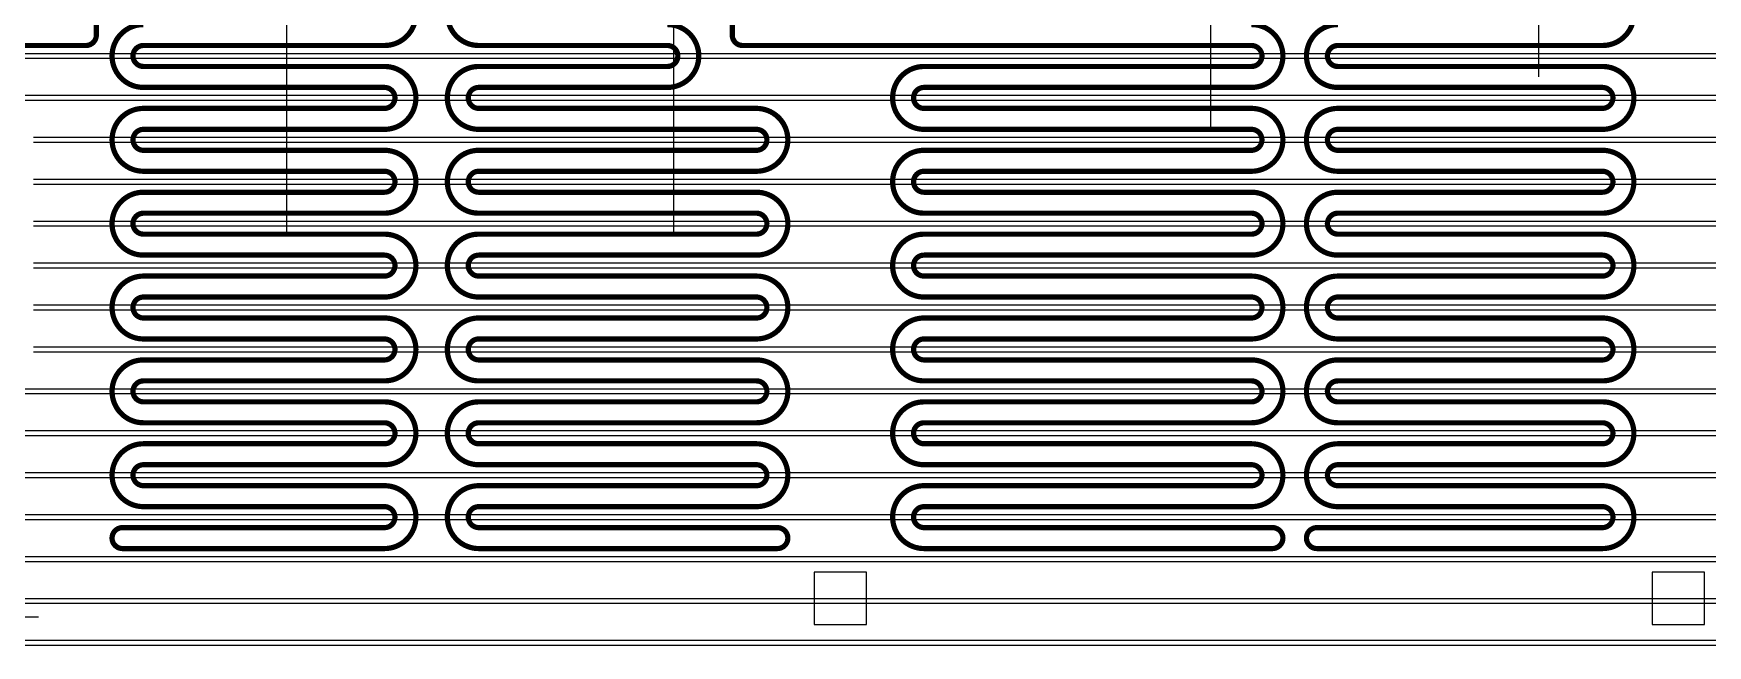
# Model space of a CAD drawing. Extents: x 2430460 to 2514560, y -608375 to -364775.
# Drawn here: x 2459782 to 2475760, y -452893 to -447054 of the extents above; entities that cross this region are included whole.
import ezdxf

# ---------------------------------------------------------------- set-up
doc = ezdxf.new("R2010")
doc.units = 0
doc.header["$LTSCALE"] = 1000
doc.header["$MEASUREMENT"] = 0
for name, color, linetype in [('COLUMN', 9, 'Continuous'), ('PIPE-地暖供', 4, 'Continuous'), ('木龙骨', 23, 'Continuous')]:
    doc.layers.add(name, color=color, linetype=linetype)

# ---------------------------------------------------------------- blocks, each defined once
blk = doc.blocks.new('_FZHK')
blk.add_lwpolyline([(-0.5, -0.5), (0.5, -0.5), (0.5, 0.5), (-0.5, 0.5)], close=True)
blk = doc.blocks.new('A$C5D18424C')
at = {"layer": 'COLUMN', "xscale": 500, "yscale": 500, "zscale": 500}
for p, rotation in [((-16300, 11460), 180), ((-8300, 11460), 90)]:
    blk.add_blockref('_FZHK', p, dxfattribs=dict(at, rotation=rotation))

msp = doc.modelspace()

# ---------------------------------------------------------------- linework, layer by layer
for p, q in [((2462199.9, -448968.3), (2462199.9, -434693.1)), ((2465894, -448968.3), (2465894, -434693.1)), ((2471020.2, -447968.3), (2471020.2, -434693.1)), ((2474148.4, -447468.4), (2474148.4, -434693.1)), ((2459451.4, -452620.1), (2459829.6, -452620.1))]:
    msp.add_line(p, q)
at = {"layer": 'PIPE-地暖供', "const_width": 50}
for points in [[(2466258.9, -444843.3), (2466258.9, -445068.3, -0.4142136), (2466158.9, -445168.3), (2460482, -445168.3, 0.4142136), (2460382, -445268.3), (2460382, -447068.3, -0.4142136), (2460282, -447168.3), (2443682, -447168.3, -0.4142136)], [(2471407, -446968.3, -0.4142136), (2471707, -447268.3, -0.4142136), (2471407, -447568.3), (2468282, -447568.3, 0.4142136), (2468182, -447668.3, 0.4142136), (2468282, -447768.3), (2471407, -447768.3, -0.4142136), (2471707, -448068.3, -0.4142136), (2471407, -448368.3), (2468282, -448368.3, 0.4142136), (2468182, -448468.3, 0.4142136), (2468282, -448568.3), (2471407, -448568.3, -0.4142136), (2471707, -448868.3, -0.4142136), (2471407, -449168.3), (2468282, -449168.3, 0.4142136), (2468182, -449268.3, 0.4142136), (2468282, -449368.3), (2471407, -449368.3, -0.4142136), (2471707, -449668.3, -0.4142136), (2471407, -449968.3), (2468282, -449968.3, 0.4142136), (2468182, -450068.3, 0.4142136), (2468282, -450168.3), (2471407, -450168.3, -0.4142136), (2471707, -450468.3, -0.4142136), (2471407, -450768.3), (2468282, -450768.3, 0.4142136), (2468182, -450868.3, 0.4142136), (2468282, -450968.3), (2471407, -450968.3, -0.4142136), (2471707, -451268.3, -0.4142136), (2471407, -451568.3), (2468282, -451568.3, 0.4142136), (2468182, -451668.3, 0.4142136), (2468282, -451768.3), (2471607, -451768.3, -0.4142136), (2471707, -451868.3), (2471707, -451868.3, -0.4142136), (2471607, -451968.3), (2468282, -451968.3, -0.4142136), (2467982, -451668.3, -0.4142136), (2468282, -451368.3), (2471407, -451368.3, 0.4142136), (2471507, -451268.3, 0.4142136), (2471407, -451168.3), (2468282, -451168.3, -0.4142136), (2467982, -450868.3, -0.4142136), (2468282, -450568.3), (2471407, -450568.3, 0.4142136), (2471507, -450468.3, 0.4142136), (2471407, -450368.3), (2468282, -450368.3, -0.4142136), (2467982, -450068.3, -0.4142136), (2468282, -449768.3), (2471407, -449768.3, 0.4142136), (2471507, -449668.3, 0.4142136), (2471407, -449568.3), (2468282, -449568.3, -0.4142136), (2467982, -449268.3, -0.4142136), (2468282, -448968.3), (2471407, -448968.3, 0.4142136), (2471507, -448868.3, 0.4142136), (2471407, -448768.3), (2468282, -448768.3, -0.4142136), (2467982, -448468.3, -0.4142136), (2468282, -448168.3), (2471407, -448168.3, 0.4142136), (2471507, -448068.3, 0.4142136), (2471407, -447968.3), (2468282, -447968.3, -0.4142136), (2467982, -447668.3, -0.4142136), (2468282, -447368.3), (2471407, -447368.3, 0.4142136), (2471507, -447268.3, 0.4142136), (2471407, -447168.3), (2466551.2, -447168.3, -0.4142136), (2466451.2, -447068.3), (2466451.2, -444843.3)], [(2460832, -446968.3, 0.4142136), (2460532, -447268.3, 0.4142136), (2460832, -447568.3), (2463132, -447568.3, -0.4142136), (2463232, -447668.3, -0.4142136), (2463132, -447768.3), (2460832, -447768.3, 0.4142136), (2460532, -448068.3, 0.4142136), (2460832, -448368.3), (2463132, -448368.3, -0.4142136), (2463232, -448468.3, -0.4142136), (2463132, -448568.3), (2460832, -448568.3, 0.4142136), (2460532, -448868.3, 0.4142136), (2460832, -449168.3), (2463132, -449168.3, -0.4142136), (2463232, -449268.3, -0.4142136), (2463132, -449368.3), (2460832, -449368.3, 0.4142136), (2460532, -449668.3, 0.4142136), (2460832, -449968.3), (2463132, -449968.3, -0.4142136), (2463232, -450068.3, -0.4142136), (2463132, -450168.3), (2460832, -450168.3, 0.4142136), (2460532, -450468.3, 0.4142136), (2460832, -450768.3), (2463132, -450768.3, -0.4142136), (2463232, -450868.3, -0.4142136), (2463132, -450968.3), (2460832, -450968.3, 0.4142136), (2460532, -451268.3, 0.4142136), (2460832, -451568.3), (2463132, -451568.3, -0.4142136), (2463232, -451668.3, -0.4142136), (2463132, -451768.3), (2460632, -451768.3, 0.4142136), (2460532, -451868.3), (2460532, -451868.3, 0.4142136), (2460632, -451968.3), (2463132, -451968.3, 0.4142136), (2463432, -451668.3, 0.4142136), (2463132, -451368.3), (2460832, -451368.3, -0.4142136), (2460732, -451268.3, -0.4142136), (2460832, -451168.3), (2463132, -451168.3, 0.4142136), (2463432, -450868.3, 0.4142136), (2463132, -450568.3), (2460832, -450568.3, -0.4142136), (2460732, -450468.3, -0.4142136), (2460832, -450368.3), (2463132, -450368.3, 0.4142136), (2463432, -450068.3, 0.4142136), (2463132, -449768.3), (2460832, -449768.3, -0.4142136), (2460732, -449668.3, -0.4142136), (2460832, -449568.3), (2463132, -449568.3, 0.4142136), (2463432, -449268.3, 0.4142136), (2463132, -448968.3), (2460832, -448968.3, -0.4142136), (2460732, -448868.3, -0.4142136), (2460832, -448768.3), (2463132, -448768.3, 0.4142136), (2463432, -448468.3, 0.4142136), (2463132, -448168.3), (2460832, -448168.3, -0.4142136), (2460732, -448068.3, -0.4142136), (2460832, -447968.3), (2463132, -447968.3, 0.4142136), (2463432, -447668.3, 0.4142136), (2463132, -447368.3), (2460832, -447368.3, -0.4142136), (2460732, -447268.3, -0.4142136), (2460832, -447168.3), (2463132, -447168.3, 0.4142136), (2463432, -446868.3, 0.4142136)], [(2463732, -446868.3, 0.4142136), (2464032, -447168.3), (2465832, -447168.3, -0.4142136), (2465932, -447268.3, -0.4142136), (2465832, -447368.3), (2464032, -447368.3, 0.4142136), (2463732, -447668.3, 0.4142136), (2464032, -447968.3), (2466682, -447968.3, -0.4142136), (2466782, -448068.3, -0.4142136), (2466682, -448168.3), (2464032, -448168.3, 0.4142136), (2463732, -448468.3, 0.4142136), (2464032, -448768.3), (2466682, -448768.3, -0.4142136), (2466782, -448868.3, -0.4142136), (2466682, -448968.3), (2464032, -448968.3, 0.4142136), (2463732, -449268.3, 0.4142136), (2464032, -449568.3), (2466682, -449568.3, -0.4142136), (2466782, -449668.3, -0.4142136), (2466682, -449768.3), (2464032, -449768.3, 0.4142136), (2463732, -450068.3, 0.4142136), (2464032, -450368.3), (2466682, -450368.3, -0.4142136), (2466782, -450468.3, -0.4142136), (2466682, -450568.3), (2464032, -450568.3, 0.4142136), (2463732, -450868.3, 0.4142136), (2464032, -451168.3), (2466682, -451168.3, -0.4142136), (2466782, -451268.3, -0.4142136), (2466682, -451368.3), (2464032, -451368.3, 0.4142136), (2463732, -451668.3, 0.4142136), (2464032, -451968.3), (2466882, -451968.3, 0.4142136), (2466982, -451868.3), (2466982, -451868.3, 0.4142136), (2466882, -451768.3), (2464032, -451768.3, -0.4142136), (2463932, -451668.3, -0.4142136), (2464032, -451568.3), (2466682, -451568.3, 0.4142136), (2466982, -451268.3, 0.4142136), (2466682, -450968.3), (2464032, -450968.3, -0.4142136), (2463932, -450868.3, -0.4142136), (2464032, -450768.3), (2466682, -450768.3, 0.4142136), (2466982, -450468.3, 0.4142136), (2466682, -450168.3), (2464032, -450168.3, -0.4142136), (2463932, -450068.3, -0.4142136), (2464032, -449968.3), (2466682, -449968.3, 0.4142136), (2466982, -449668.3, 0.4142136), (2466682, -449368.3), (2464032, -449368.3, -0.4142136), (2463932, -449268.3, -0.4142136), (2464032, -449168.3), (2466682, -449168.3, 0.4142136), (2466982, -448868.3, 0.4142136), (2466682, -448568.3), (2464032, -448568.3, -0.4142136), (2463932, -448468.3, -0.4142136), (2464032, -448368.3), (2466682, -448368.3, 0.4142136), (2466982, -448068.3, 0.4142136), (2466682, -447768.3), (2464032, -447768.3, -0.4142136), (2463932, -447668.3, -0.4142136), (2464032, -447568.3), (2465832, -447568.3, 0.4142136), (2466132, -447268.3, 0.4142136), (2465832, -446968.3)], [(2475057, -446868.3, -0.4142136), (2474757, -447168.3), (2472232, -447168.3, 0.4142136), (2472132, -447268.3, 0.4142136), (2472232, -447368.3), (2474757, -447368.3, -0.4142136), (2475057, -447668.3, -0.4142136), (2474757, -447968.3), (2472232, -447968.3, 0.4142136), (2472132, -448068.3, 0.4142136), (2472232, -448168.3), (2474757, -448168.3, -0.4142136), (2475057, -448468.3, -0.4142136), (2474757, -448768.3), (2472232, -448768.3, 0.4142136), (2472132, -448868.3, 0.4142136), (2472232, -448968.3), (2474757, -448968.3, -0.4142136), (2475057, -449268.3, -0.4142136), (2474757, -449568.3), (2472232, -449568.3, 0.4142136), (2472132, -449668.3, 0.4142136), (2472232, -449768.3), (2474757, -449768.3, -0.4142136), (2475057, -450068.3, -0.4142136), (2474757, -450368.3), (2472232, -450368.3, 0.4142136), (2472132, -450468.3, 0.4142136), (2472232, -450568.3), (2474757, -450568.3, -0.4142136), (2475057, -450868.3, -0.4142136), (2474757, -451168.3), (2472232, -451168.3, 0.4142136), (2472132, -451268.3, 0.4142136), (2472232, -451368.3), (2474757, -451368.3, -0.4142136), (2475057, -451668.3, -0.4142136), (2474757, -451968.3), (2472032, -451968.3, -0.4142136), (2471932, -451868.3), (2471932, -451868.3, -0.4142136), (2472032, -451768.3), (2474757, -451768.3, 0.4142136), (2474857, -451668.3, 0.4142136), (2474757, -451568.3), (2472232, -451568.3, -0.4142136), (2471932, -451268.3, -0.4142136), (2472232, -450968.3), (2474757, -450968.3, 0.4142136), (2474857, -450868.3, 0.4142136), (2474757, -450768.3), (2472232, -450768.3, -0.4142136), (2471932, -450468.3, -0.4142136), (2472232, -450168.3), (2474757, -450168.3, 0.4142136), (2474857, -450068.3, 0.4142136), (2474757, -449968.3), (2472232, -449968.3, -0.4142136), (2471932, -449668.3, -0.4142136), (2472232, -449368.3), (2474757, -449368.3, 0.4142136), (2474857, -449268.3, 0.4142136), (2474757, -449168.3), (2472232, -449168.3, -0.4142136), (2471932, -448868.3, -0.4142136), (2472232, -448568.3), (2474757, -448568.3, 0.4142136), (2474857, -448468.3, 0.4142136), (2474757, -448368.3), (2472232, -448368.3, -0.4142136), (2471932, -448068.3, -0.4142136), (2472232, -447768.3), (2474757, -447768.3, 0.4142136), (2474857, -447668.3, 0.4142136), (2474757, -447568.3), (2472232, -447568.3, -0.4142136), (2471932, -447268.3, -0.4142136), (2472232, -446968.3)]]:
    msp.add_lwpolyline(points, format="xyb", dxfattribs=at)
at = {"layer": '木龙骨', "color": 253}
for points in [[(2443182, -447243.3), (2499582, -447243.3), (2499582, -447293.3), (2443182, -447293.3)], [(2443182, -447643.3), (2499582, -447643.3), (2499582, -447693.3), (2443182, -447693.3)], [(2459782, -448043.3), (2499582, -448043.3), (2499582, -448093.3), (2459782, -448093.3)], [(2459782, -448443.3), (2499582, -448443.3), (2499582, -448493.3), (2459782, -448493.3)], [(2459782, -448843.3), (2499582, -448843.3), (2499582, -448893.3), (2459782, -448893.3)], [(2459782, -449243.3), (2499582, -449243.3), (2499582, -449293.3), (2459782, -449293.3)], [(2459782, -449643.3), (2499582, -449643.3), (2499582, -449693.3), (2459782, -449693.3)], [(2459782, -450043.3), (2499582, -450043.3), (2499582, -450093.3), (2459782, -450093.3)], [(2443182, -450443.3), (2499582, -450443.3), (2499582, -450493.3), (2443182, -450493.3)], [(2443182, -450843.3), (2499582, -450843.3), (2499582, -450893.3), (2443182, -450893.3)], [(2443182, -451243.3), (2499582, -451243.3), (2499582, -451293.3), (2443182, -451293.3)], [(2443182, -451643.3), (2499582, -451643.3), (2499582, -451693.3), (2443182, -451693.3)], [(2443182, -452043.3), (2499582, -452043.3), (2499582, -452093.3), (2443182, -452093.3)], [(2443182, -452443.3), (2499082, -452443.3), (2499082, -452493.3), (2443182, -452493.3)], [(2443182, -452843.3), (2499082, -452843.3), (2499082, -452893.3), (2443182, -452893.3)]]:
    msp.add_lwpolyline(points, dxfattribs=at)

# ---------------------------------------------------------------- block references
msp.add_blockref('A$C5D18424C', (2483782, -463903.3))

doc.saveas('drawing.dxf')
